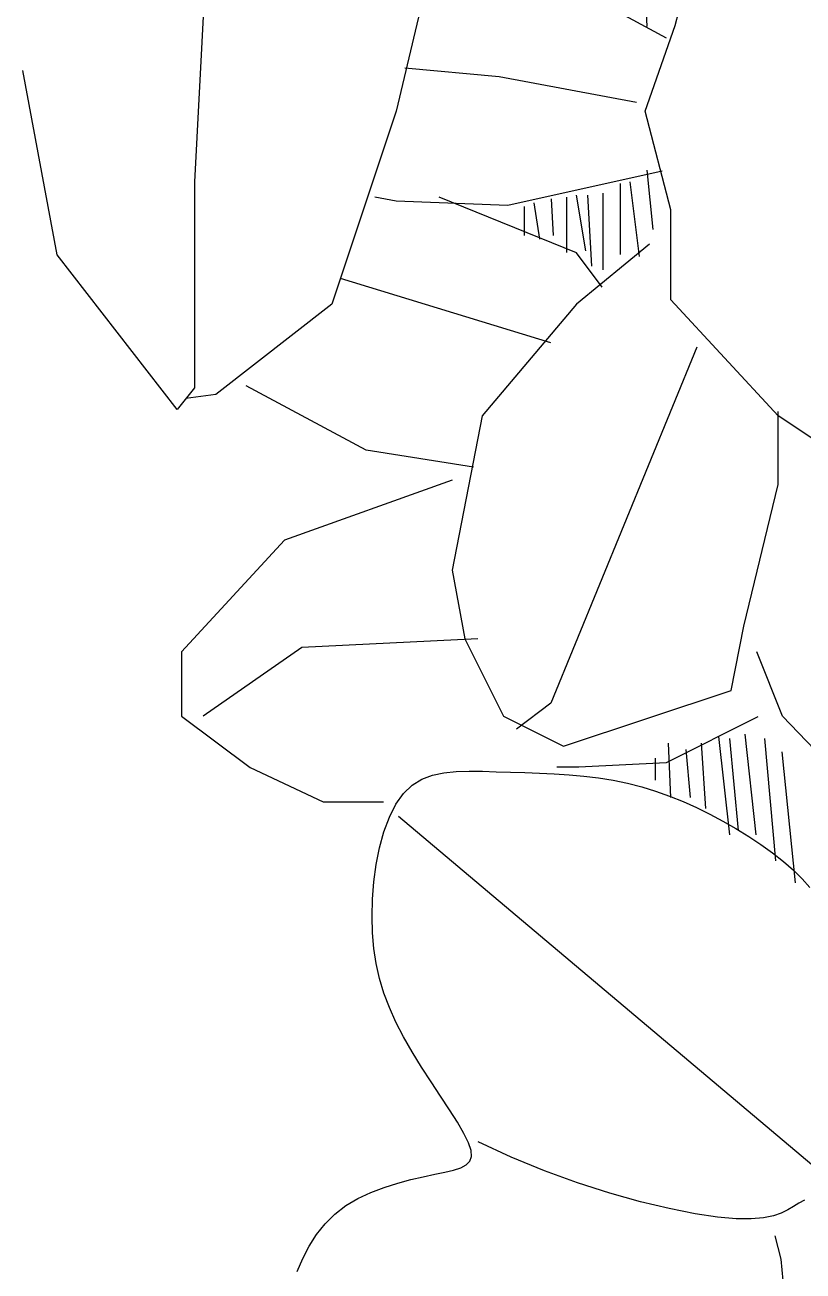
# Model space of a CAD drawing. Header units: metres. Extents: x 10 to 239, y 2 to 253.
# Drawn here: x 93.199 to 95.155, y 98.656 to 101.787 of the extents above; entities that cross this region are included whole.
import ezdxf

# ---------------------------------------------------------------- set-up
doc = ezdxf.new("R2010")
doc.units = ezdxf.units.M
doc.header["$MEASUREMENT"] = 0
doc.layers.add('1', color=7, linetype='Continuous')
doc.layers.add('cot200', color=9, linetype='Continuous')
doc.layers.add('bloques ARBOLES', color=7, linetype='Continuous', true_color=0xb8d897)

# ---------------------------------------------------------------- blocks, each defined once
blk = doc.blocks.new('A$C6F4E7DED')
for p, q in [((1790.46, 1611.05), (1804.72, 1337.47)), ((1485.26, 1441.48), (1462.44, 1529.83)), ((1506.58, 1489.18), (1504.03, 1440.8)), ((1647.84, 1481.38), (1670.66, 1384.48)), ((1490.97, 1432.93), (1559.42, 1469.98)), ((1505.23, 1384.48), (1485.26, 1441.48)), ((1510.93, 1390.18), (1602.21, 1407.28)), ((1602.21, 1407.28), (1664.96, 1412.98)), ((1895.99, 1289.02), (1918.81, 1411.56)), ((1488.11, 1318.93), (1505.23, 1384.48)), ((1670.66, 1384.48), (1713.44, 1256.23)), ((1493.82, 1344.58), (1596.5, 1321.78)), ((1504.03, 1345.3), (1500.21, 1305.83)), ((1515.5, 1337.66), (1509.13, 1288.01)), ((1521.87, 1336.39), (1521.87, 1289.28)), ((1804.72, 1337.47), (1804.72, 1200.68)), ((1533.34, 1330.02), (1533.34, 1279.09)), ((1543.53, 1328.75), (1540.98, 1281.64)), ((1551.18, 1328.75), (1544.81, 1291.83)), ((1550.86, 1290.43), (1642.14, 1327.48)), ((1557.55, 1327.48), (1557.55, 1290.55)), ((1567.75, 1326.2), (1566.47, 1302.01)), ((1596.5, 1321.78), (1670.66, 1324.63)), ((1670.66, 1324.63), (1684.92, 1327.48)), ((1488.11, 1259.08), (1488.11, 1318.93)), ((1579.21, 1323.66), (1575.39, 1299.47)), ((1585.59, 1321.11), (1585.59, 1302.01)), ((1502.38, 1296.13), (1550.86, 1256.23)), ((1533.75, 1267.63), (1550.86, 1290.43)), ((1816.13, 1186.43), (1895.99, 1289.02)), ((1567.98, 1230.58), (1707.74, 1273.33)), ((1416.81, 1182.13), (1488.11, 1259.08)), ((1550.86, 1256.23), (1613.61, 1182.13)), ((1713.44, 1256.23), (1790.46, 1196.38)), ((1471, 1227.73), (1567.98, 991.18)), ((1690.63, 1159.33), (1770.49, 1202.08)), ((1804.72, 1200.68), (1816.13, 1186.43)), ((1790.46, 1196.38), (1810.42, 1193.53)), ((1416.81, 1136.53), (1416.81, 1184.98)), ((1391.14, 1165.03), (1416.81, 1182.13)), ((1613.61, 1182.13), (1633.58, 1079.53)), ((1619.32, 1147.93), (1690.63, 1159.33)), ((1439.63, 1042.48), (1416.81, 1136.53)), ((1633.58, 1139.38), (1744.82, 1099.48)), ((1744.82, 1099.48), (1813.27, 1025.38)), ((1633.58, 1079.53), (1625.02, 1033.93)), ((1448.18, 999.73), (1439.63, 1042.48)), ((1625.02, 1033.93), (1599.35, 982.63)), ((1616.47, 1033.93), (1733.41, 1028.23)), ((1733.41, 1028.23), (1799.01, 982.63)), ((1413.96, 982.63), (1431.07, 1025.38)), ((1813.27, 1025.38), (1813.27, 982.63)), ((1559.42, 962.68), (1448.18, 999.73)), ((1567.98, 991.18), (1590.8, 974.08)), ((1354.06, 919.93), (1413.96, 982.63)), ((1430.32, 982.18), (1491.3, 951.71)), ((1599.35, 982.63), (1559.42, 962.68)), ((1813.27, 982.63), (1767.64, 948.43)), ((1439.03, 970.57), (1431.77, 903.84)), ((1456.45, 969.12), (1449.19, 903.84)), ((1425.96, 967.67), (1418.71, 886.43)), ((1449.19, 967.67), (1443.39, 906.74)), ((1468.07, 964.77), (1465.17, 921.25)), ((1478.23, 960.42), (1475.33, 928.5)), ((1489.85, 964.77), (1488.4, 928.5)), ((1414.35, 958.96), (1405.64, 871.92)), ((1498.56, 954.61), (1498.56, 940.11)), ((1491.3, 951.71), (1549.37, 948.81)), ((1555.76, 943.74), (1545.92, 942.86)), ((1549.37, 948.81), (1563.89, 948.81)), ((1565.61, 944.37), (1555.76, 943.74)), ((1575.43, 944.82), (1565.61, 944.37)), ((1585.16, 945.14), (1575.43, 944.82)), ((1594.75, 945.4), (1585.16, 945.14)), ((1604.17, 945.67), (1594.75, 945.4)), ((1613.36, 945.97), (1604.17, 945.67)), ((1622.26, 946.12), (1613.36, 945.97)), ((1630.8, 945.9), (1622.26, 946.12)), ((1638.92, 945.07), (1630.8, 945.9)), ((1646.55, 943.42), (1638.92, 945.07)), ((1767.64, 948.43), (1719.15, 925.63)), ((1507.52, 935.59), (1498.25, 932.73)), ((1516.92, 938.05), (1507.52, 935.59)), ((1526.46, 940.07), (1516.92, 938.05)), ((1536.14, 941.66), (1526.46, 940.07)), ((1545.92, 942.86), (1536.14, 941.66)), ((1653.63, 940.72), (1646.55, 943.42)), ((1660.09, 936.74), (1653.63, 940.72)), ((1665.86, 931.27), (1660.09, 936.74)), ((1489.1, 929.46), (1480.07, 925.83)), ((1498.25, 932.73), (1489.1, 929.46)), ((1670.9, 924.15), (1665.86, 931.27)), ((1471.14, 921.83), (1462.3, 917.5)), ((1480.07, 925.83), (1471.14, 921.83)), ((1675.2, 915.58), (1670.9, 924.15)), ((1719.15, 925.63), (1679.22, 925.63)), ((1298.93, 603.85), (1669.06, 916.06)), ((1453.55, 912.85), (1444.9, 907.91)), ((1462.3, 917.5), (1453.55, 912.85)), ((1678.79, 905.85), (1675.2, 915.58)), ((1436.43, 902.71), (1428.26, 897.3)), ((1444.9, 907.91), (1436.43, 902.71)), ((1681.68, 895.24), (1678.79, 905.85)), ((1428.26, 897.3), (1420.5, 891.74)), ((1683.9, 884.03), (1681.68, 895.24)), ((1413.28, 886.06), (1406.68, 880.32)), ((1420.5, 891.74), (1413.28, 886.06)), ((1406.68, 880.32), (1400.84, 874.56)), ((1685.46, 872.5), (1683.9, 884.03)), ((1400.84, 874.56), (1395.87, 868.82)), ((1686.39, 860.94), (1685.46, 872.5)), ((1686.69, 849.61), (1686.39, 860.94)), ((1686.39, 838.75), (1686.69, 849.61)), ((1685.46, 828.32), (1686.39, 838.75)), ((1683.9, 818.23), (1685.46, 828.32)), ((1681.68, 808.39), (1683.9, 818.23)), ((1678.79, 798.69), (1681.68, 808.39)), ((1675.2, 789.05), (1678.79, 798.69)), ((1670.9, 779.37), (1675.2, 789.05)), ((1665.86, 769.56), (1670.9, 779.37)), ((1660.12, 759.57), (1665.86, 769.56)), ((1653.92, 749.55), (1660.12, 759.57)), ((1647.52, 739.67), (1653.92, 749.55)), ((1641.22, 730.13), (1647.52, 739.67)), ((1635.3, 721.12), (1641.22, 730.13)), ((1630.03, 712.82), (1635.3, 721.12)), ((1625.7, 705.42), (1630.03, 712.82)), ((1622.6, 699.11), (1625.7, 705.42)), ((1594.29, 689.67), (1616.19, 699.91)), ((1620.93, 694.02), (1622.6, 699.11)), ((1572.13, 680.56), (1594.29, 689.67)), ((1620.69, 690.01), (1620.93, 694.02)), ((1621.81, 686.9), (1620.69, 690.01)), ((1550.13, 672.58), (1572.13, 680.56)), ((1624.2, 684.5), (1621.81, 686.9)), ((1627.79, 682.63), (1624.2, 684.5)), ((1632.51, 681.1), (1627.79, 682.63)), ((1638.28, 679.72), (1632.51, 681.1)), ((1645.03, 678.3), (1638.28, 679.72)), ((1528.71, 665.74), (1550.13, 672.58)), ((1652.65, 676.67), (1645.03, 678.3)), ((1660.94, 674.74), (1652.65, 676.67)), ((1669.66, 672.4), (1660.94, 674.74)), ((1678.58, 669.59), (1669.66, 672.4)), ((1508.29, 660.05), (1528.71, 665.74)), ((1687.46, 666.22), (1678.58, 669.59)), ((1696.07, 662.2), (1687.46, 666.22)), ((1399.41, 661.09), (1403.08, 659.09)), ((1403.08, 659.09), (1406.67, 656.9)), ((1406.67, 656.9), (1410.46, 654.67)), ((1410.46, 654.67), (1414.8, 652.55)), ((1472.09, 652.11), (1489.27, 655.5)), ((1489.27, 655.5), (1508.29, 660.05)), ((1704.17, 657.45), (1696.07, 662.2)), ((1711.53, 651.88), (1704.17, 657.45)), ((1414.8, 652.55), (1420.05, 650.73)), ((1420.05, 650.73), (1426.56, 649.38)), ((1426.56, 649.38), (1434.68, 648.68)), ((1434.68, 648.68), (1444.76, 648.78)), ((1444.76, 648.78), (1457.16, 649.88)), ((1457.16, 649.88), (1472.09, 652.11)), ((1717.97, 645.45), (1711.53, 651.88)), ((1419.1, 637.47), (1415.1, 621.92)), ((1723.56, 638.27), (1717.97, 645.45)), ((1728.41, 630.49), (1723.56, 638.27)), ((1732.66, 622.26), (1728.41, 630.49)), ((1415.1, 621.92), (1413.68, 607.64)), ((1736.41, 613.73), (1732.66, 622.26))]:
    blk.add_line(p, q)
blk = doc.blocks.new('asddsd')
at = {"layer": 'bloques ARBOLES', "xscale": -0.00378276582045174, "yscale": 0.00378276582045174, "zscale": 0.00378276582045174}
blk.add_blockref('A$C6F4E7DED', (82.0625, 12.5276, 1.2423), dxfattribs=at)

msp = doc.modelspace()

# ---------------------------------------------------------------- linework, layer by layer
at = {"layer": 'cot200'}
for points, knots in [([(105.215, 94.15308), (103.35097, 95.09118), (101.57786, 96.23546), (99.89572, 97.58602), (97.25145, 99.70905), (94.83198, 102.34183), (92.63749, 105.48477), (90.99309, 107.83988), (89.47502, 110.48144), (88.08409, 113.4714)], [0.35931703, 0.35931703, 0.35931703, 0.35931703, 0.44907386, 0.44907386, 0.44907386, 0.59016871, 0.59016871, 0.59016871, 0.69589545, 0.69589545, 0.69589545, 0.69589545]), ([(83.57738, 109.55945), (85.43068, 104.5297), (87.62816, 99.61053), (89.90867, 95.3384), (92.3573, 90.75133), (94.90166, 86.91023), (97.54056, 83.80593)], [0.53209812, 0.53209812, 0.53209812, 0.53209812, 0.8873596, 0.8873596, 0.8873596, 1.26881168, 1.26881168, 1.26881168, 1.26881168])]:
    msp.add_open_spline(points, degree=3, knots=knots, dxfattribs=at)

# ---------------------------------------------------------------- block references
at = {"layer": '1', "lineweight": 0}
msp.add_blockref('asddsd', (18.38943, 83.80593), dxfattribs=at)

doc.saveas('drawing.dxf')
